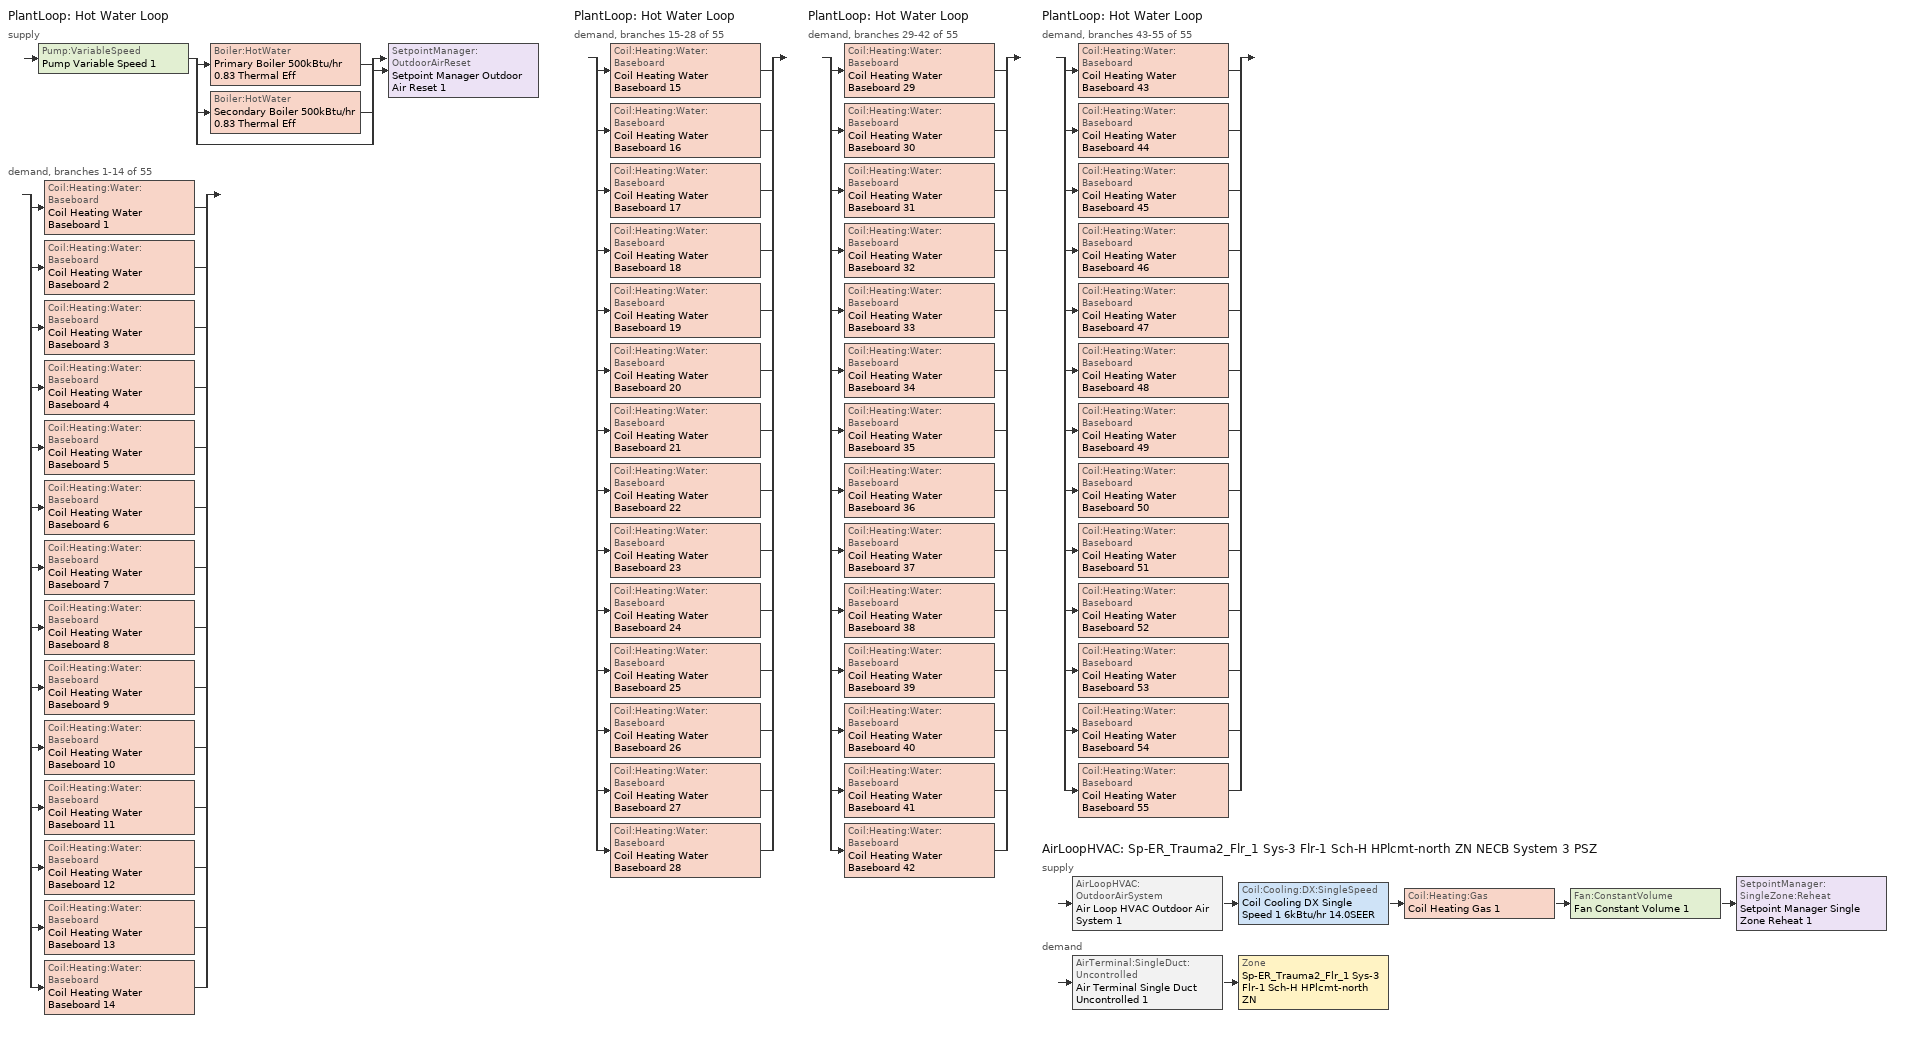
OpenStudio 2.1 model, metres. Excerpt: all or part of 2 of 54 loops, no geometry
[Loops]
PlantLoop 'Hot Water Loop'
 supply: Pump:VariableSpeed 'Pump Variable Speed 1' > split
  | Boiler:HotWater 'Primary Boiler 500kBtu/hr 0.83 Thermal Eff'
  | Boiler:HotWater 'Secondary Boiler 500kBtu/hr 0.83 Thermal Eff'
  | bypass
  join > SetpointManager:OutdoorAirReset 'Setpoint Manager Outdoor Air Reset 1'
 demand, branches 1-14 of 55: split
  | Coil:Heating:Water:Baseboard 'Coil Heating Water Baseboard 1'
  | Coil:Heating:Water:Baseboard 'Coil Heating Water Baseboard 2'
  | Coil:Heating:Water:Baseboard 'Coil Heating Water Baseboard 3'
  | Coil:Heating:Water:Baseboard 'Coil Heating Water Baseboard 4'
  | Coil:Heating:Water:Baseboard 'Coil Heating Water Baseboard 5'
  | Coil:Heating:Water:Baseboard 'Coil Heating Water Baseboard 6'
  | Coil:Heating:Water:Baseboard 'Coil Heating Water Baseboard 7'
  | Coil:Heating:Water:Baseboard 'Coil Heating Water Baseboard 8'
  | Coil:Heating:Water:Baseboard 'Coil Heating Water Baseboard 9'
  | Coil:Heating:Water:Baseboard 'Coil Heating Water Baseboard 10'
  | Coil:Heating:Water:Baseboard 'Coil Heating Water Baseboard 11'
  | Coil:Heating:Water:Baseboard 'Coil Heating Water Baseboard 12'
  | Coil:Heating:Water:Baseboard 'Coil Heating Water Baseboard 13'
  | Coil:Heating:Water:Baseboard 'Coil Heating Water Baseboard 14'
PlantLoop 'Hot Water Loop'
 demand, branches 15-28 of 55: split
  | Coil:Heating:Water:Baseboard 'Coil Heating Water Baseboard 15'
  | Coil:Heating:Water:Baseboard 'Coil Heating Water Baseboard 16'
  | Coil:Heating:Water:Baseboard 'Coil Heating Water Baseboard 17'
  | Coil:Heating:Water:Baseboard 'Coil Heating Water Baseboard 18'
  | Coil:Heating:Water:Baseboard 'Coil Heating Water Baseboard 19'
  | Coil:Heating:Water:Baseboard 'Coil Heating Water Baseboard 20'
  | Coil:Heating:Water:Baseboard 'Coil Heating Water Baseboard 21'
  | Coil:Heating:Water:Baseboard 'Coil Heating Water Baseboard 22'
  | Coil:Heating:Water:Baseboard 'Coil Heating Water Baseboard 23'
  | Coil:Heating:Water:Baseboard 'Coil Heating Water Baseboard 24'
  | Coil:Heating:Water:Baseboard 'Coil Heating Water Baseboard 25'
  | Coil:Heating:Water:Baseboard 'Coil Heating Water Baseboard 26'
  | Coil:Heating:Water:Baseboard 'Coil Heating Water Baseboard 27'
  | Coil:Heating:Water:Baseboard 'Coil Heating Water Baseboard 28'
PlantLoop 'Hot Water Loop'
 demand, branches 29-42 of 55: split
  | Coil:Heating:Water:Baseboard 'Coil Heating Water Baseboard 29'
  | Coil:Heating:Water:Baseboard 'Coil Heating Water Baseboard 30'
  | Coil:Heating:Water:Baseboard 'Coil Heating Water Baseboard 31'
  | Coil:Heating:Water:Baseboard 'Coil Heating Water Baseboard 32'
  | Coil:Heating:Water:Baseboard 'Coil Heating Water Baseboard 33'
  | Coil:Heating:Water:Baseboard 'Coil Heating Water Baseboard 34'
  | Coil:Heating:Water:Baseboard 'Coil Heating Water Baseboard 35'
  | Coil:Heating:Water:Baseboard 'Coil Heating Water Baseboard 36'
  | Coil:Heating:Water:Baseboard 'Coil Heating Water Baseboard 37'
  | Coil:Heating:Water:Baseboard 'Coil Heating Water Baseboard 38'
  | Coil:Heating:Water:Baseboard 'Coil Heating Water Baseboard 39'
  | Coil:Heating:Water:Baseboard 'Coil Heating Water Baseboard 40'
  | Coil:Heating:Water:Baseboard 'Coil Heating Water Baseboard 41'
  | Coil:Heating:Water:Baseboard 'Coil Heating Water Baseboard 42'
PlantLoop 'Hot Water Loop'
 demand, branches 43-55 of 55: split
  | Coil:Heating:Water:Baseboard 'Coil Heating Water Baseboard 43'
  | Coil:Heating:Water:Baseboard 'Coil Heating Water Baseboard 44'
  | Coil:Heating:Water:Baseboard 'Coil Heating Water Baseboard 45'
  | Coil:Heating:Water:Baseboard 'Coil Heating Water Baseboard 46'
  | Coil:Heating:Water:Baseboard 'Coil Heating Water Baseboard 47'
  | Coil:Heating:Water:Baseboard 'Coil Heating Water Baseboard 48'
  | Coil:Heating:Water:Baseboard 'Coil Heating Water Baseboard 49'
  | Coil:Heating:Water:Baseboard 'Coil Heating Water Baseboard 50'
  | Coil:Heating:Water:Baseboard 'Coil Heating Water Baseboard 51'
  | Coil:Heating:Water:Baseboard 'Coil Heating Water Baseboard 52'
  | Coil:Heating:Water:Baseboard 'Coil Heating Water Baseboard 53'
  | Coil:Heating:Water:Baseboard 'Coil Heating Water Baseboard 54'
  | Coil:Heating:Water:Baseboard 'Coil Heating Water Baseboard 55'
AirLoopHVAC 'Sp-ER_Trauma2_Flr_1 Sys-3 Flr-1 Sch-H HPlcmt-north ZN NECB System 3 PSZ'
 supply: AirLoopHVAC:OutdoorAirSystem 'Air Loop HVAC Outdoor Air System 1' > Coil:Cooling:DX:SingleSpeed 'Coil Cooling DX Single Speed 1 6kBtu/hr 14.0SEER' > Coil:Heating:Gas 'Coil Heating Gas 1' > Fan:ConstantVolume 'Fan Constant Volume 1' > SetpointManager:SingleZone:Reheat 'Setpoint Manager Single Zone Reheat 1'
 demand: AirTerminal:SingleDuct:Uncontrolled 'Air Terminal Single Duct Uncontrolled 1' > Zone 'Sp-ER_Trauma2_Flr_1 Sys-3 Flr-1 Sch-H HPlcmt-north ZN'
[Sizing:Zone]
Sp-ER_Trauma2_Flr_1 Sys-3 Flr-1 Sch-H HPlcmt-north ZN: Zone Cooling Design Supply Air Temperature Input Method=SupplyAirTemperature; Zone Cooling Design Supply Air Temperature {C}=13; Zone Cooling Design Supply Air Temperature Difference {deltaC}=11.11; Zone Heating Design Supply Air Temperature Input Method=SupplyAirTemperature; Zone Heating Design Supply Air Temperature {C}=43; Zone Heating Design Supply Air Temperature Difference {deltaC}=11.11; Zone Cooling Design Supply Air Humidity Ratio {kg-H2O/kg-air}=0.0085; Zone Heating Design Supply Air Humidity Ratio {kg-H2O/kg-air}=0.008; Zone Heating Sizing Factor=1.3; Zone Cooling Sizing Factor=1.1; Cooling Design Air Flow Method=DesignDay; Heating Design Air Flow Method=DesignDay; Account for Dedicated Outdoor Air System=No; Dedicated Outdoor Air System Control Strategy=NeutralSupplyAir; Dedicated Outdoor Air Low Setpoint Temperature for Design {C}=autosize; Dedicated Outdoor Air High Setpoint Temperature for Design {C}=autosize
[Zone equipment]
Sp-ER_Trauma2_Flr_1 Sys-3 Flr-1 Sch-H HPlcmt-north ZN: Air Terminal Single Duct Uncontrolled 1, Zone HVAC Baseboard Convective Water 1
[PlantLoop]
Hot Water Loop: Fluid Type=Water; Plant Loop Volume {m3}=Autocalculate; Load Distribution Scheme=Optimal
[Sizing:Plant]
Hot Water Loop: Loop Type=Heating; Design Loop Exit Temperature {C}=82; Loop Design Temperature Difference {deltaC}=16; Sizing Option=NonCoincident; Zone Timesteps in Averaging Window=1; Coincident Sizing Factor Mode=None
[Pump:VariableSpeed]
Pump Variable Speed 1: Motor Efficiency=0.865; Pump Control Type=Intermittent
[Boiler:HotWater] Fuel Type=NaturalGas; Nominal Capacity {W}=146562; Nominal Thermal Efficiency=0.83; Water Outlet Upper Temperature Limit {C}=99; Boiler Flow Mode=ConstantFlow; Parasitic Electric Load {W}=0; Sizing Factor=1
Name | Normalized Boiler Efficiency Curve
Primary Boiler 500kBtu/hr 0.83 Thermal Eff | BOILER-EFFFPLR-NECB2011
Secondary Boiler 500kBtu/hr 0.83 Thermal Eff | BOILER-EFFFPLR-NECB2011 1
[SetpointManager:OutdoorAirReset]
Setpoint Manager Outdoor Air Reset 1: Control Variable=Temperature; Setpoint at Outdoor Low Temperature {C}=82; Outdoor Low Temperature {C}=-16; Setpoint at Outdoor High Temperature {C}=60; Outdoor High Temperature {C}=0
[AirLoopHVAC]
Sp-ER_Trauma2_Flr_1 Sys-3 Flr-1 Sch-H HPlcmt-north ZN NECB System 3 PSZ: Availability Schedule=Always On Discrete; Design Supply Air Flow Rate {m3/s}=AutoSize
[Sizing:System]
Sp-ER_Trauma2_Flr_1 Sys-3 Flr-1 Sch-H HPlcmt-north ZN NECB System 3 PSZ: Type of Load to Size On=Sensible; Design Outdoor Air Flow Rate {m3/s}=Autosize; Minimum System Air Flow Ratio=1; Preheat Design Temperature {C}=7; Preheat Design Humidity Ratio {kg-H2O/kg-Air}=0.008; Precool Design Temperature {C}=13; Precool Design Humidity Ratio {kg-H2O/kg-Air}=0.008; Central Cooling Design Supply Air Temperature {C}=13; Central Heating Design Supply Air Temperature {C}=43; Sizing Option=NonCoincident; 100% Outdoor Air in Cooling=No; 100% Outdoor Air in Heating=No; Central Cooling Design Supply Air Humidity Ratio {kg-H2O/kg-Air}=0.0085; Central Heating Design Supply Air Humidity Ratio {kg-H2O/kg-Air}=0.008; Cooling Design Air Flow Method=DesignDay; Cooling Design Air Flow Rate {m3/s}=0; Heating Design Air Flow Method=DesignDay; Heating Design Air Flow Rate {m3/s}=0; System Outdoor Air Method=ZoneSum; Zone Maximum Outdoor Air Fraction=1; Cooling Supply Air Flow Rate Per Floor Area {m3/s-m2}=0.00996765; Cooling Fraction of Autosized Cooling Supply Air Flow Rate=1; Cooling Supply Air Flow Rate Per Unit Cooling Capacity {m3/s-W}=3.94755e-05; Heating Supply Air Flow Rate Per Floor Area {m3/s-m2}=0.00996765; Heating Fraction of Autosized Heating Supply Air Flow Rate=1; Heating Fraction of Autosized Cooling Supply Air Flow Rate=1; Heating Supply Air Flow Rate Per Unit Heating Capacity {m3/s-W}=3.15882e-05; Cooling Design Capacity Method=CoolingDesignCapacity; Cooling Design Capacity {W}=autosize; Cooling Design Capacity Per Floor Area {W/m2}=234.7; Fraction of Autosized Cooling Design Capacity=1; Heating Design Capacity Method=HeatingDesignCapacity; Heating Design Capacity {W}=autosize; Heating Design Capacity Per Floor Area {W/m2}=157; Fraction of Autosized Heating Design Capacity=1; Central Cooling Capacity Control Method=OnOff
[Fan:ConstantVolume]
Fan Constant Volume 1: Availability Schedule=Always On Discrete; Fan Efficiency=0.39975; Pressure Rise {Pa}=640; Maximum Flow Rate {m3/s}=AutoSize; Motor Efficiency=0.615
[Coil:Heating:Gas]
Coil Heating Gas 1: Availability Schedule=Always On Discrete; Gas Burner Efficiency=0.8; Nominal Capacity {W}=AutoSize; Parasitic Electric Load {W}=0; Parasitic Gas Load {W}=0
[Coil:Cooling:DX:SingleSpeed]
Coil Cooling DX Single Speed 1 6kBtu/hr 14.0SEER: Availability Schedule=Always On Discrete; Rated Total Cooling Capacity {W}=autosize; Rated Sensible Heat Ratio=autosize; Rated COP {W/W}=3.8248; Rated Air Flow Rate {m3/s}=autosize; Rated Evaporator Fan Power Per Volume Flow Rate {W/(m3/s)}=773.3; Total Cooling Capacity Function of Temperature Curve=DXCOOL-NECB2011-REF-CAPFT; Total Cooling Capacity Function of Flow Fraction Curve=DXCOOL-NECB2011-REF-CAPFFLOW; Energy Input Ratio Function of Temperature Curve=DXCOOL-NECB2011-REF-COOLEIRFT; Energy Input Ratio Function of Flow Fraction Curve=DXCOOL-NECB2011-REF-COOLEIRFFLOW; Part Load Fraction Correlation Curve=DXCOOL-NECB2011-REF-COOLPLFFPLR; Condenser Type=AirCooled; Evaporative Condenser Effectiveness=0; Evaporative Condenser Air Flow Rate {m3/s}=Autosize; Evaporative Condenser Pump Rated Power Consumption {W}=Autosize; Crankcase Heater Capacity {W}=0; Maximum Outdoor Dry-Bulb Temperature for Crankcase Heater Operation {C}=0; Basin Heater Capacity {W/K}=0; Basin Heater Setpoint Temperature {C}=10
[Controller:OutdoorAir]
Controller Outdoor Air 1: Minimum Outdoor Air Flow Rate {m3/s}=0; Maximum Outdoor Air Flow Rate {m3/s}=Autosize; Economizer Control Type=NoEconomizer; Economizer Control Action Type=ModulateFlow; Economizer Maximum Limit Dry-Bulb Temperature {C}=28; Economizer Maximum Limit Enthalpy {J/kg}=64000; Economizer Minimum Limit Dry-Bulb Temperature {C}=-100; Lockout Type=NoLockout; Minimum Limit Type=FixedMinimum; Minimum Outdoor Air Schedule=Always On Discrete; Controller Mechanical Ventilation=Controller Mechanical Ventilation 1; High Humidity Control=No; Heat Recovery Bypass Control Type=BypassWhenWithinEconomizerLimits
[Controller:MechanicalVentilation]
Controller Mechanical Ventilation 1: Availability Schedule=Always On Discrete; System Outdoor Air Method=ZoneSum
[AirLoopHVAC:OutdoorAirSystem]
Air Loop HVAC Outdoor Air System 1: Controller=Controller Outdoor Air 1
[SetpointManager:SingleZone:Reheat]
Setpoint Manager Single Zone Reheat 1: Minimum Supply Air Temperature {C}=13; Maximum Supply Air Temperature {C}=43; Control Zone=Sp-ER_Trauma2_Flr_1 Sys-3 Flr-1 Sch-H HPlcmt-north ZN
[AirTerminal:SingleDuct:Uncontrolled]
Air Terminal Single Duct Uncontrolled 1: Availability Schedule=Always On Discrete; Maximum Air Flow Rate {m3/s}=AutoSize
[Coil:Heating:Water:Baseboard] Heating Design Capacity Method=HeatingDesignCapacity; Heating Design Capacity {W}=autosize; Heating Design Capacity Per Floor Area {W/m2}=0; Fraction of Autosized Heating Design Capacity=0.8
Coil Heating Water Baseboard 1; Coil Heating Water Baseboard 2; Coil Heating Water Baseboard 3; Coil Heating Water Baseboard 4; Coil Heating Water Baseboard 5; Coil Heating Water Baseboard 6; Coil Heating Water Baseboard 7; Coil Heating Water Baseboard 8; Coil Heating Water Baseboard 9; Coil Heating Water Baseboard 10; Coil Heating Water Baseboard 11; Coil Heating Water Baseboard 12; Coil Heating Water Baseboard 13; Coil Heating Water Baseboard 14; Coil Heating Water Baseboard 15; Coil Heating Water Baseboard 16; Coil Heating Water Baseboard 17; Coil Heating Water Baseboard 18; Coil Heating Water Baseboard 19; Coil Heating Water Baseboard 20; Coil Heating Water Baseboard 21; Coil Heating Water Baseboard 22; Coil Heating Water Baseboard 23; Coil Heating Water Baseboard 24; Coil Heating Water Baseboard 25; Coil Heating Water Baseboard 26; Coil Heating Water Baseboard 27; Coil Heating Water Baseboard 28; Coil Heating Water Baseboard 29; Coil Heating Water Baseboard 30; Coil Heating Water Baseboard 31; Coil Heating Water Baseboard 32; Coil Heating Water Baseboard 33; Coil Heating Water Baseboard 34; Coil Heating Water Baseboard 35; Coil Heating Water Baseboard 36; Coil Heating Water Baseboard 37; Coil Heating Water Baseboard 38; Coil Heating Water Baseboard 39; Coil Heating Water Baseboard 40; Coil Heating Water Baseboard 41; Coil Heating Water Baseboard 42; Coil Heating Water Baseboard 43; Coil Heating Water Baseboard 44; Coil Heating Water Baseboard 45; Coil Heating Water Baseboard 46; Coil Heating Water Baseboard 47; Coil Heating Water Baseboard 48; Coil Heating Water Baseboard 49; Coil Heating Water Baseboard 50; Coil Heating Water Baseboard 51; Coil Heating Water Baseboard 52; Coil Heating Water Baseboard 53; Coil Heating Water Baseboard 54; Coil Heating Water Baseboard 55
[ZoneHVAC:Baseboard:Convective:Water] Availability Schedule=Always On Discrete
Name | Heating Coil
Zone HVAC Baseboard Convective Water 1 | Coil Heating Water Baseboard 1
Zone HVAC Baseboard Convective Water 2 | Coil Heating Water Baseboard 2
Zone HVAC Baseboard Convective Water 3 | Coil Heating Water Baseboard 3
Zone HVAC Baseboard Convective Water 4 | Coil Heating Water Baseboard 4
Zone HVAC Baseboard Convective Water 5 | Coil Heating Water Baseboard 5
Zone HVAC Baseboard Convective Water 6 | Coil Heating Water Baseboard 6
Zone HVAC Baseboard Convective Water 7 | Coil Heating Water Baseboard 7
Zone HVAC Baseboard Convective Water 8 | Coil Heating Water Baseboard 8
Zone HVAC Baseboard Convective Water 9 | Coil Heating Water Baseboard 9
Zone HVAC Baseboard Convective Water 10 | Coil Heating Water Baseboard 10
Zone HVAC Baseboard Convective Water 11 | Coil Heating Water Baseboard 11
Zone HVAC Baseboard Convective Water 12 | Coil Heating Water Baseboard 12
Zone HVAC Baseboard Convective Water 13 | Coil Heating Water Baseboard 13
Zone HVAC Baseboard Convective Water 14 | Coil Heating Water Baseboard 14
Zone HVAC Baseboard Convective Water 15 | Coil Heating Water Baseboard 15
Zone HVAC Baseboard Convective Water 16 | Coil Heating Water Baseboard 16
Zone HVAC Baseboard Convective Water 17 | Coil Heating Water Baseboard 17
Zone HVAC Baseboard Convective Water 18 | Coil Heating Water Baseboard 18
Zone HVAC Baseboard Convective Water 19 | Coil Heating Water Baseboard 19
Zone HVAC Baseboard Convective Water 20 | Coil Heating Water Baseboard 20
Zone HVAC Baseboard Convective Water 21 | Coil Heating Water Baseboard 21
Zone HVAC Baseboard Convective Water 22 | Coil Heating Water Baseboard 22
Zone HVAC Baseboard Convective Water 23 | Coil Heating Water Baseboard 23
Zone HVAC Baseboard Convective Water 24 | Coil Heating Water Baseboard 24
Zone HVAC Baseboard Convective Water 25 | Coil Heating Water Baseboard 25
Zone HVAC Baseboard Convective Water 26 | Coil Heating Water Baseboard 26
Zone HVAC Baseboard Convective Water 27 | Coil Heating Water Baseboard 27
Zone HVAC Baseboard Convective Water 28 | Coil Heating Water Baseboard 28
Zone HVAC Baseboard Convective Water 29 | Coil Heating Water Baseboard 29
Zone HVAC Baseboard Convective Water 30 | Coil Heating Water Baseboard 30
Zone HVAC Baseboard Convective Water 31 | Coil Heating Water Baseboard 31
Zone HVAC Baseboard Convective Water 32 | Coil Heating Water Baseboard 32
Zone HVAC Baseboard Convective Water 33 | Coil Heating Water Baseboard 33
Zone HVAC Baseboard Convective Water 34 | Coil Heating Water Baseboard 34
Zone HVAC Baseboard Convective Water 35 | Coil Heating Water Baseboard 35
Zone HVAC Baseboard Convective Water 36 | Coil Heating Water Baseboard 36
Zone HVAC Baseboard Convective Water 37 | Coil Heating Water Baseboard 37
Zone HVAC Baseboard Convective Water 38 | Coil Heating Water Baseboard 38
Zone HVAC Baseboard Convective Water 39 | Coil Heating Water Baseboard 39
Zone HVAC Baseboard Convective Water 40 | Coil Heating Water Baseboard 40
Zone HVAC Baseboard Convective Water 41 | Coil Heating Water Baseboard 41
Zone HVAC Baseboard Convective Water 42 | Coil Heating Water Baseboard 42
Zone HVAC Baseboard Convective Water 43 | Coil Heating Water Baseboard 43
Zone HVAC Baseboard Convective Water 44 | Coil Heating Water Baseboard 44
Zone HVAC Baseboard Convective Water 45 | Coil Heating Water Baseboard 45
Zone HVAC Baseboard Convective Water 46 | Coil Heating Water Baseboard 46
Zone HVAC Baseboard Convective Water 47 | Coil Heating Water Baseboard 47
Zone HVAC Baseboard Convective Water 48 | Coil Heating Water Baseboard 48
Zone HVAC Baseboard Convective Water 49 | Coil Heating Water Baseboard 49
Zone HVAC Baseboard Convective Water 50 | Coil Heating Water Baseboard 50
Zone HVAC Baseboard Convective Water 51 | Coil Heating Water Baseboard 51
Zone HVAC Baseboard Convective Water 52 | Coil Heating Water Baseboard 52
Zone HVAC Baseboard Convective Water 53 | Coil Heating Water Baseboard 53
Zone HVAC Baseboard Convective Water 54 | Coil Heating Water Baseboard 54
Zone HVAC Baseboard Convective Water 55 | Coil Heating Water Baseboard 55
[Schedule:Constant]
Always On Discrete: Value=1
[Curve:Biquadratic] Minimum Value of x=13; Maximum Value of x=24; Minimum Value of y=24; Maximum Value of y=46
Name | Coefficient1 Constant | Coefficient2 x | Coefficient3 x**2 | Coefficient4 y | Coefficient5 y**2 | Coefficient6 x*y
DXCOOL-NECB2011-REF-CAPFT | 0.867905 | 0.0142459 | 0.00055436 | -0.0075575 | 3.3e-05 | -0.0001918
DXCOOL-NECB2011-REF-COOLEIRFT | 0.116936 | 0.0284933 | -0.0004112 | 0.0214108 | 0.00016103 | -0.0006791
[Curve:Quadratic] Coefficient1 Constant=1; Coefficient2 x=0; Coefficient3 x**2=0; Minimum Value of x=0; Maximum Value of x=1
DXCOOL-NECB2011-REF-CAPFFLOW; DXCOOL-NECB2011-REF-COOLEIRFFLOW
[Curve:Cubic] Maximum Value of x=1
Name | Coefficient1 Constant | Coefficient2 x | Coefficient3 x**2 | Coefficient4 x**3 | Minimum Value of x
DXCOOL-NECB2011-REF-COOLPLFFPLR | 0.0277 | 4.9151 | -8.184 | 4.2702 | 0.7
BOILER-EFFFPLR-NECB2011; BOILER-EFFFPLR-NECB2011 1 | 0.2901 | 2.6664 | -3.764 | 1.82 | 0
